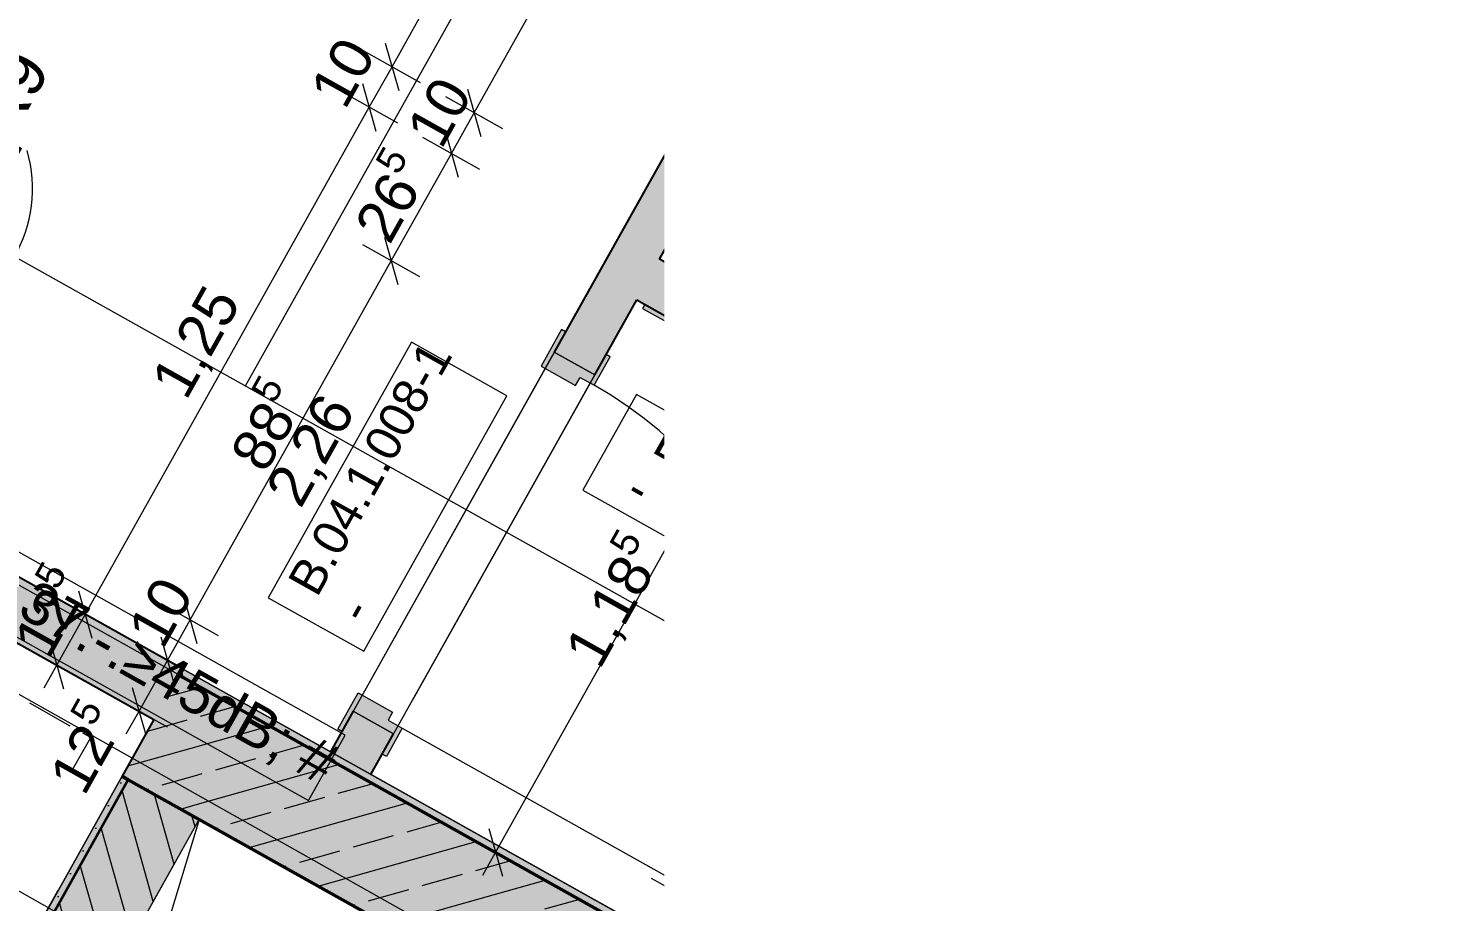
# Model space of a CAD drawing. Header units: metres. Extents: x -36 to 59, y 39 to 183.
# Drawn here: x -5.058 to -2.032, y 126.507 to 128.386 of the extents above; entities that cross this region are included whole.
import ezdxf

# ---------------------------------------------------------------- set-up
doc = ezdxf.new("R2010")
doc.units = ezdxf.units.M
doc.header["$MEASUREMENT"] = 0
for name, pattern in [('Punktlinie', [0.0035, 0, -0.0035]), ('Punktlinie_ eng', [0.00075, 0, -0.00075]), ('Strich-Doppel-Punktlinie', [0.006, 0.004, -0.0005, 0.00025, -0.0005, 0.00025, -0.0005]), ('Strichlinie', [0.004, 0.003, -0.001]), ('Strichlinie-über-Schnitt', [0.0023, 0.0008, -0.0015]), ('Strichpunktlinie', [0.006703, 0.003528, -0.001764, 0, -0.001411]), ('Wipeout_Contour', [1, 0, -1])]:
    doc.linetypes.add(name, pattern=pattern)
for name, color, linetype in [('00  Raster', 7, 'Continuous'), ('10  Decken', 7, 'Continuous'), ('10  Fassade_Deckschraffur', 7, 'Continuous'), ('10  Wand Massiv', 7, 'Continuous'), ('10  Wand Massiv_Schnittschraffur', 7, 'Continuous'), ('20  Boden Aufbauten', 7, 'Continuous'), ('20  Decke Abhangdecke', 7, 'Continuous'), ('20  Möbel Sanitär', 7, 'Continuous'), ('20  Möbel Sanitär_Deckschraffur', 7, 'Continuous'), ('20  Wand Leichtbau', 7, 'Continuous'), ('20  Wand Leichtbau_Schnittschraffur', 7, 'Continuous'), ('20  Wand Leichtbau_Tür', 7, 'Continuous'), ('40  Bemaßung 1_ 50 AUSBAU', 7, 'Continuous'), ('40 Text Ausbau 1_50', 7, 'Continuous'), ('50  NUF - Raumstempel', 7, 'Continuous'), ('BAE-SUD-DD', 7, 'Continuous'), ('EPS-SUD-Text', 7, 'Continuous'), ('Neubau_20  Boden Aufbauten', 7, 'Continuous'), ('Neubau_20  Decke Abhangdecke', 7, 'Continuous'), ('Neubau_40 Text Ausbau 1_50', 7, 'Continuous')]:
    doc.layers.add(name, color=color, linetype=linetype)
doc.styles.add('ERSTELLTER_STIL_1', font='')
doc.styles.add('ERSTELLTER_STIL_2', font='')
doc.styles.get('ERSTELLTER_STIL_1').set_extended_font_data('Arial')
doc.styles.get('ERSTELLTER_STIL_2').set_extended_font_data('Arial', bold=True)
pattern_1 = [(87.605446, (0, 0), (-0.02497817, 0.001044517), [0, -0.025])]
pattern_2 = [(195.73796, (0, 0), (-0.03254858, 0.11550147), []), (195.73796, (0.01627, -0.05775), (-0.03254858, 0.11550147), [0.09, -0.03])]

msp = doc.modelspace()

# ---------------------------------------------------------------- linework, layer by layer
at = {"layer": 'Neubau_20  Boden Aufbauten', "color": 7, "linetype": 'Continuous', "lineweight": 13, "ltscale": 1000, "flags": 128}
msp.add_lwpolyline([(-10.0804, 110.1896), (-6.9581, 115.762), (-2.3108, 124.0563), (-5.4078, 125.7916), (-4.787, 126.8995), (-6.6714, 127.9553), (-7.0858, 128.1875), (-8.7945, 125.1379), (-12.2845, 118.9092)], dxfattribs=at)

# ---------------------------------------------------------------- next in the draw order: wipeouts: each hides what was drawn before it
at = {"color": 254, "linetype": 'Wipeout_Contour', "lineweight": 0, "ltscale": 578.896248}
msp.add_wipeout([(1.5068, 161.8649), (-18.3925, 126.3498), (-18.2219, 126.2542), (1.6769, 161.7686)], dxfattribs=at).dxf.layer = '10  Fassade_Deckschraffur'

# ---------------------------------------------------------------- next in the draw order: wipeouts: each hides what was drawn before it
at = {"color": 254, "linetype": 'Wipeout_Contour', "lineweight": 0, "ltscale": 579.75037}
msp.add_wipeout([(1.2236, 162.0253), (-18.6764, 126.5088), (-18.6188, 126.4766), (1.2811, 161.9927)], dxfattribs=at).dxf.layer = '10  Fassade_Deckschraffur'

# ---------------------------------------------------------------- next in the draw order: wipeouts: each hides what was drawn before it
at = {"color": 254, "linetype": 'Wipeout_Contour', "lineweight": 0, "ltscale": 579.478914}
msp.add_wipeout([(-18.4602, 126.3877), (1.4393, 161.9032), (1.2811, 161.9927), (-18.6188, 126.4766)], dxfattribs=at).dxf.layer = '10  Fassade_Deckschraffur'

# ---------------------------------------------------------------- next in the draw order: wipeouts: each hides what was drawn before it
at = {"color": 254, "linetype": 'Wipeout_Contour', "lineweight": 0, "ltscale": 579.276268}
msp.add_wipeout([(1.4393, 161.9032), (-18.4602, 126.3877), (-18.4575, 126.3862), (1.4419, 161.9017)], dxfattribs=at).dxf.layer = '10  Fassade_Deckschraffur'

# ---------------------------------------------------------------- next in the draw order: wipeouts: each hides what was drawn before it
at = {"color": 254, "linetype": 'Wipeout_Contour', "lineweight": 0, "ltscale": 579.199343}
msp.add_wipeout([(1.4446, 161.9001), (-18.4548, 126.3847), (-18.4016, 126.3549), (1.4977, 161.8701)], dxfattribs=at).dxf.layer = '10  Fassade_Deckschraffur'

# ---------------------------------------------------------------- next in the draw order: wipeouts: each hides what was drawn before it
at = {"color": 254, "linetype": 'Wipeout_Contour', "lineweight": 0, "ltscale": 579.127053}
msp.add_wipeout([(-18.3972, 126.3524), (1.5021, 161.8676), (1.4977, 161.8701), (-18.4016, 126.3549)], dxfattribs=at).dxf.layer = '10  Fassade_Deckschraffur'

# ---------------------------------------------------------------- next in the draw order: wipeouts: each hides what was drawn before it
at = {"color": 254, "linetype": 'Wipeout_Contour', "lineweight": 0, "ltscale": 579.115676}
msp.add_wipeout([(1.5021, 161.8676), (-18.3972, 126.3524), (-18.3925, 126.3498), (1.5068, 161.8649)], dxfattribs=at).dxf.layer = '10  Fassade_Deckschraffur'

# ---------------------------------------------------------------- next in the draw order: hatches: boundary and pattern name
at = {"layer": '10  Wand Massiv_Schnittschraffur', "linetype": 'Continuous', "lineweight": 18}
for points in [[(-4.7333, 126.9955), (-4.7239, 126.9902), (-4.7259, 127.0086)], [(-1.7903, 125.3637), (-4.7259, 127.0086), (-4.7239, 126.9902), (-1.7977, 125.3507)], [(-4.8424, 126.7701), (-4.7231, 126.983), (-4.7239, 126.9902), (-4.7333, 126.9955), (-4.8555, 126.7774)], [(-4.6897, 126.6845), (-4.7231, 126.983), (-4.8424, 126.7701)], [(-1.7977, 125.3507), (-4.7239, 126.9902), (-4.6897, 126.6845), (-1.9199, 125.1326)], [(-5.3874, 125.7973), (-4.8424, 126.7701), (-4.8555, 126.7774), (-5.4005, 125.8047)], [(-5.3018, 125.95), (-5.1492, 125.8645), (-4.6897, 126.6845), (-4.8424, 126.7701)]]:
    msp.add_hatch(color=171, dxfattribs=at).paths.add_polyline_path(points)
at = {"layer": '10  Wand Massiv_Schnittschraffur', "linetype": 'Continuous', "lineweight": 13, "true_color": 0x000100}
h = msp.add_hatch(dxfattribs=at)
h.set_pattern_fill('Gips_0002', color=98, style=0, pattern_type=2)
h.set_pattern_definition(pattern_1)
h.paths.add_polyline_path([(-4.7333, 126.9955), (-4.7239, 126.9902), (-4.7259, 127.0086)])
h = msp.add_hatch(dxfattribs=at)
h.set_pattern_fill('Gips_0002', color=98, style=0, pattern_type=2)
h.set_pattern_definition(pattern_1)
h.paths.add_polyline_path([(-1.7903, 125.3637), (-4.7259, 127.0086), (-4.7239, 126.9902), (-1.7977, 125.3507)])
h = msp.add_hatch(dxfattribs=at)
h.set_pattern_fill('Beton__Stahlbeton_0002', color=98, style=0, pattern_type=2)
h.set_pattern_definition(pattern_2)
h.paths.add_polyline_path([(-4.8424, 126.7701), (-4.7231, 126.983), (-4.7239, 126.9902), (-4.7333, 126.9955), (-4.8555, 126.7774)])
h = msp.add_hatch(dxfattribs=at)
h.set_pattern_fill('Beton__Stahlbeton_0002', color=98, style=0, pattern_type=2)
h.set_pattern_definition(pattern_2)
h.paths.add_polyline_path([(-4.6897, 126.6845), (-4.7231, 126.983), (-4.8424, 126.7701)])
h = msp.add_hatch(dxfattribs=at)
h.set_pattern_fill('Beton__Stahlbeton_0002', color=98, style=0, pattern_type=2)
h.set_pattern_definition(pattern_2)
h.paths.add_polyline_path([(-1.7977, 125.3507), (-4.7239, 126.9902), (-4.6897, 126.6845), (-1.9199, 125.1326)])
h = msp.add_hatch(dxfattribs=at)
h.set_pattern_fill('Gips_0002', color=98, style=0, pattern_type=2)
h.set_pattern_definition(pattern_1)
h.paths.add_polyline_path([(-5.3874, 125.7973), (-4.8424, 126.7701), (-4.8555, 126.7774), (-5.4005, 125.8047)])
h = msp.add_hatch(dxfattribs=at)
h.set_pattern_fill('MW_Kalksandstein_0002', color=98, style=0, pattern_type=2)
h.set_pattern_definition([(285.737956, (0, 0), (0.062563295, 0.017630478), [])])
h.paths.add_polyline_path([(-5.3018, 125.95), (-5.1492, 125.8645), (-4.6897, 126.6845), (-4.8424, 126.7701)])
at = {"layer": '20  Möbel Sanitär_Deckschraffur', "linetype": 'Continuous', "lineweight": 0, "true_color": 0xffffff}
msp.add_hatch(color=7, dxfattribs=at).paths.add_polyline_path([(-2.0293, 128.2923, 1), (-1.6978, 128.1065), (-1.5219, 128.4206, 0.414214), (-1.5276, 128.441), (-1.833, 128.6121, 0.414214), (-1.8534, 128.6063)])
at = {"layer": '20  Wand Leichtbau_Schnittschraffur', "linetype": 'Continuous', "lineweight": 18}
for points in [[(-3.926, 127.6895), (-3.8388, 127.6406), (-2.194, 130.5762), (-2.2812, 130.6251)], [(-2.8271, 127.4004), (-2.0729, 128.7465), (-2.1601, 128.7954), (-2.9143, 127.4493)], [(-2.0419, 126.9605), (-1.9547, 126.9116), (-1.2396, 128.1879), (-1.3268, 128.2368)], [(-6.8241, 128.0409), (-4.787, 126.8995), (-4.7259, 127.0086), (-6.763, 128.1499)], [(-3.6995, 127.8892), (-3.7484, 127.802), (-3.6873, 127.7678), (-3.6384, 127.855)], [(-2.9754, 127.4835), (-3.0243, 127.3963), (-2.8149, 127.279), (-2.766, 127.3662)], [(-2.1519, 126.9075), (-2.0908, 126.8733), (-2.0419, 126.9605), (-2.103, 126.9947)], [(-2.2423, 126.6028), (-2.1551, 126.5539), (-1.9547, 126.9116), (-2.0419, 126.9605)], [(-4.4075, 126.8302), (-4.3203, 126.7813), (-4.2714, 126.8685), (-4.3586, 126.9174)]]:
    msp.add_hatch(color=9, dxfattribs=at).paths.add_polyline_path(points)
at = {"layer": '20  Wand Leichtbau_Schnittschraffur', "linetype": 'Continuous', "lineweight": 0, "true_color": 0xffffff}
for points in [[(-3.6573, 127.7395), (-3.6157, 127.8136), (-3.6332, 127.8234), (-3.6161, 127.8539), (-3.6771, 127.8882), (-3.682, 127.8794), (-3.6384, 127.855), (-3.6873, 127.7678), (-3.7309, 127.7922), (-3.7358, 127.7835)], [(-3.9543, 127.6595), (-3.8802, 127.6179), (-3.8704, 127.6354), (-3.8398, 127.6183), (-3.8056, 127.6793), (-3.8143, 127.6842), (-3.8388, 127.6406), (-3.926, 127.6895), (-3.9016, 127.7331), (-3.9103, 127.738)], [(-3.0641, 127.4071), (-2.9855, 127.3631), (-2.9807, 127.3718), (-3.0243, 127.3963), (-2.9754, 127.4835), (-2.9318, 127.4591), (-2.9269, 127.4678), (-2.988, 127.502), (-3.0051, 127.4715), (-3.0225, 127.4813)], [(-2.7849, 127.2507), (-2.7433, 127.3248), (-2.7608, 127.3346), (-2.7437, 127.3651), (-2.8048, 127.3994), (-2.8096, 127.3906), (-2.766, 127.3662), (-2.8149, 127.279), (-2.8585, 127.3034), (-2.8634, 127.2947)], [(-2.1917, 126.9183), (-2.1131, 126.8743), (-2.1083, 126.883), (-2.1519, 126.9075), (-2.103, 126.9947), (-2.0594, 126.9703), (-2.0545, 126.979), (-2.1156, 127.0132), (-2.1327, 126.9827), (-2.1501, 126.9924)], [(-4.3478, 126.9572), (-4.3918, 126.8787), (-4.3831, 126.8738), (-4.3586, 126.9174), (-4.2714, 126.8685), (-4.2958, 126.8249), (-4.2871, 126.82), (-4.2529, 126.8811), (-4.2834, 126.8982), (-4.2736, 126.9156)], [(-2.2706, 126.5728), (-2.1965, 126.5313), (-2.1867, 126.5487), (-2.1562, 126.5316), (-2.1219, 126.5927), (-2.1307, 126.5975), (-2.1551, 126.5539), (-2.2423, 126.6028), (-2.2179, 126.6464), (-2.2266, 126.6513)]]:
    msp.add_hatch(color=7, dxfattribs=at).paths.add_polyline_path(points)
at = {"layer": 'Neubau_40 Text Ausbau 1_50', "linetype": 'Continuous', "lineweight": 0, "true_color": 0x000000}
for points in [[(-3.1631, 128.0328), (-3.1473, 128.0213), (-3.1284, 128.0167), (-3.1091, 128.0197), (-3.0924, 128.0298), (-3.0809, 128.0456), (-3.0763, 128.0645), (-3.0793, 128.0838), (-3.0895, 128.1005), (-3.1052, 128.112), (-3.1242, 128.1166), (-3.1434, 128.1136), (-3.1601, 128.1034), (-3.1716, 128.0877), (-3.1762, 128.0687), (-3.1732, 128.0494)], [(-2.2276, 127.5858), (-2.2119, 127.5743), (-2.1929, 127.5697), (-2.1736, 127.5727), (-2.157, 127.5829), (-2.1454, 127.5986), (-2.1408, 127.6176), (-2.1438, 127.6368), (-2.154, 127.6535), (-2.1698, 127.665), (-2.1887, 127.6696), (-2.208, 127.6666), (-2.2247, 127.6565), (-2.2362, 127.6407), (-2.2408, 127.6217), (-2.2378, 127.6025)]]:
    msp.add_hatch(color=18, dxfattribs=at).paths.add_polyline_path(points)

# ---------------------------------------------------------------- next in the draw order: linework, layer by layer
at = {"layer": '00  Raster', "color": 7, "linetype": 'Strichpunktlinie', "lineweight": 13, "ltscale": 1000}
for p, q in [((3.3757, 124.7812), (-16.3199, 135.8167)), ((2.3745, 123.013), (-17.3132, 134.044))]:
    msp.add_line(p, q, dxfattribs=at)
at = {"layer": '10  Decken', "color": 7, "linetype": 'Punktlinie', "lineweight": 13, "ltscale": 1000, "flags": 128}
msp.add_lwpolyline([(-2.3793, 124.3125), (-5.1492, 125.8645), (-4.6897, 126.6845), (-1.9199, 125.1326)], close=True, dxfattribs=at)
at = {"layer": '10  Wand Massiv', "color": 7, "linetype": 'Continuous', "lineweight": 50, "ltscale": 1000}
for p, q in [((-4.7239, 126.9902), (-4.7333, 126.9955)), ((-1.7977, 125.3507), (-4.7239, 126.9902)), ((-4.8424, 126.7701), (-4.8555, 126.7774)), ((-4.8424, 126.7701), (-4.8555, 126.7774)), ((-4.6897, 126.6845), (-4.8424, 126.7701)), ((-4.6897, 126.6845), (-4.8424, 126.7701))]:
    msp.add_line(p, q, dxfattribs=at)
at = {"layer": '10  Wand Massiv', "color": 7, "linetype": 'Continuous', "lineweight": 35, "ltscale": 1000}
msp.add_line((-4.8424, 126.7701), (-5.3018, 125.95), dxfattribs=at)
at = {"layer": '10  Wand Massiv', "color": 7, "linetype": 'Continuous', "lineweight": 13, "ltscale": 1000, "flags": 128}
for points in [[(-1.7903, 125.3637), (-4.7259, 127.0086)], [(-4.8555, 126.7774), (-5.4078, 125.7916)], [(-5.1492, 125.8645), (-4.6897, 126.6845)]]:
    msp.add_lwpolyline(points, dxfattribs=at)
at = {"layer": '10  Wand Massiv', "color": 7, "linetype": 'Continuous', "lineweight": 25, "ltscale": 1000, "flags": 128}
msp.add_lwpolyline([(-4.787, 126.8995), (-4.8555, 126.7774)], dxfattribs=at)
at = {"layer": '10  Wand Massiv', "color": 7, "linetype": 'Continuous', "lineweight": 50, "ltscale": 1000, "flags": 128}
msp.add_lwpolyline([(-4.6897, 126.6845), (-1.9199, 125.1326)], dxfattribs=at)
at = {"layer": '20  Boden Aufbauten', "color": 7, "linetype": 'Continuous', "lineweight": 13, "ltscale": 1000, "flags": 128}
msp.add_lwpolyline([(-6.6757, 128.1011), (-1.7772, 125.3564), (-0.28, 128.0286), (-1.1524, 128.5174), (-0.9813, 128.8227), (-0.1089, 128.3339), (0.8305, 130.0106), (-4.068, 132.7553)], close=True, dxfattribs=at)
at = {"layer": '20  Decke Abhangdecke', "color": 7, "linetype": 'Continuous', "lineweight": 13, "ltscale": 1000, "flags": 128}
for points in [[(-6.6757, 128.1011), (-6.0647, 129.1915), (-4.9306, 128.5561), (-4.8434, 128.5072), (-4.7945, 128.5945), (-4.116, 129.8053), (-3.0692, 129.2188), (-4.4075, 126.8302)], [(-3.6995, 127.8892), (-2.9819, 129.1699), (-2.9453, 129.2353), (-2.1601, 128.7954), (-2.9143, 127.4493)], [(-2.8271, 127.4004), (-2.0729, 128.7465), (-1.4273, 128.3848), (-1.2877, 128.3066), (-1.3268, 128.2368), (-2.0419, 126.9605)], [(-2.5755, 125.8037), (-1.2396, 128.1879), (-0.4544, 127.748), (-1.7903, 125.3637)], [(-4.3203, 126.7813), (-3.7484, 127.802), (-2.0908, 126.8733), (-2.6627, 125.8525)]]:
    msp.add_lwpolyline(points, close=True, dxfattribs=at)
at = {"layer": '20  Möbel Sanitär', "color": 7, "linetype": 'Continuous', "lineweight": 13, "ltscale": 1000}
msp.add_arc((-1.8636, 128.1994), 0.19, 150.738, 330.738, dxfattribs=at)
at = {"layer": '20  Wand Leichtbau', "color": 7, "linetype": 'Continuous', "lineweight": 13, "ltscale": 1000}
for p, q in [((-3.6384, 127.855), (-3.6873, 127.7678)), ((-3.926, 127.6895), (-3.8388, 127.6406)), ((-2.9754, 127.4835), (-3.0243, 127.3963)), ((-2.766, 127.3662), (-2.8149, 127.279)), ((-2.103, 126.9947), (-2.1519, 126.9075)), ((-4.3586, 126.9174), (-4.2714, 126.8685)), ((-2.1551, 126.5539), (-2.2423, 126.6028))]:
    msp.add_line(p, q, dxfattribs=at)
at = {"layer": '20  Wand Leichtbau', "color": 7, "linetype": 'Continuous', "lineweight": 25, "ltscale": 1000, "flags": 128}
for points in [[(-3.6995, 127.8892), (-2.9453, 129.2353)], [(-3.0692, 129.2188), (-3.926, 127.6895)], [(-2.1601, 128.7954), (-2.9143, 127.4493)], [(-2.8271, 127.4004), (-2.0729, 128.7465)], [(-1.3268, 128.2368), (-2.0419, 126.9605)], [(-4.7259, 127.0086), (-6.763, 128.1499)], [(-6.8241, 128.0409), (-4.787, 126.8995)], [(-3.6384, 127.855), (-3.6995, 127.8892)], [(-3.8388, 127.6406), (-3.7484, 127.802)], [(-3.7484, 127.802), (-3.6873, 127.7678)], [(-2.9143, 127.4493), (-2.9754, 127.4835)], [(-3.0243, 127.3963), (-2.8149, 127.279)], [(-2.766, 127.3662), (-2.8271, 127.4004)], [(-2.0419, 126.9605), (-2.103, 126.9947)], [(-4.3586, 126.9174), (-4.4075, 126.8302)], [(-2.1551, 126.5539), (-1.9547, 126.9116)], [(-2.1519, 126.9075), (-2.0908, 126.8733)], [(-4.3203, 126.7813), (-4.2714, 126.8685)], [(-2.0908, 126.8733), (-2.2423, 126.6028)]]:
    msp.add_lwpolyline(points, dxfattribs=at)
at = {"layer": '20  Wand Leichtbau', "color": 7, "linetype": 'Continuous', "lineweight": 13, "ltscale": 1000, "flags": 128}
for points in [[(-4.3355, 127.0463), (-4.0276, 127.5959), (-4.2332, 127.7111), (-4.5411, 127.1615)], [(-3.8645, 127.393), (-3.2514, 127.0494), (-3.1361, 127.2551), (-3.7493, 127.5986)], [(-2.9921, 126.9042), (-2.379, 126.5606), (-2.2637, 126.7663), (-2.8769, 127.1098)], [(-2.6522, 125.994), (-2.3087, 126.6072), (-2.5143, 126.7224), (-2.8578, 126.1093)]]:
    msp.add_lwpolyline(points, close=True, dxfattribs=at)
msp.add_lwpolyline([(-4.3203, 126.7813), (-4.4075, 126.8302)], dxfattribs=at)
at = {"layer": '20  Wand Leichtbau_Tür', "color": 7, "linetype": 'Continuous', "lineweight": 18, "ltscale": 1000}
for p, q in [((-2.988, 127.502), (-2.636, 128.1301)), ((-3.6771, 127.8882), (-3.682, 127.8794)), ((-3.682, 127.8794), (-3.6384, 127.855)), ((-3.6161, 127.8539), (-3.6771, 127.8882)), ((-3.6384, 127.855), (-3.6873, 127.7678)), ((-3.6332, 127.8234), (-3.6161, 127.8539)), ((-3.6573, 127.7395), (-3.6157, 127.8136)), ((-3.6157, 127.8136), (-3.6332, 127.8234)), ((-3.7309, 127.7922), (-3.7358, 127.7835)), ((-3.7358, 127.7835), (-3.6573, 127.7395)), ((-3.6873, 127.7678), (-3.7309, 127.7922)), ((-3.9103, 127.738), (-3.9543, 127.6595)), ((-3.926, 127.6895), (-3.9016, 127.7331)), ((-3.9016, 127.7331), (-3.9103, 127.738)), ((-3.8388, 127.6406), (-3.926, 127.6895)), ((-3.8398, 127.6183), (-3.8056, 127.6793)), ((-3.8143, 127.6842), (-3.8388, 127.6406)), ((-3.8056, 127.6793), (-3.8143, 127.6842)), ((-3.9543, 127.6595), (-3.8802, 127.6179)), ((-3.8802, 127.6179), (-3.8704, 127.6354)), ((-3.8704, 127.6354), (-3.8398, 127.6183)), ((-2.1156, 127.0132), (-1.7636, 127.6413)), ((-3.0641, 127.4071), (-3.0225, 127.4813)), ((-2.9754, 127.4835), (-3.0243, 127.3963)), ((-3.0225, 127.4813), (-3.0051, 127.4715)), ((-3.0051, 127.4715), (-2.988, 127.502)), ((-2.988, 127.502), (-2.9269, 127.4678)), ((-2.9318, 127.4591), (-2.9754, 127.4835)), ((-2.9269, 127.4678), (-2.9318, 127.4591)), ((-2.9855, 127.3631), (-3.0641, 127.4071)), ((-3.0243, 127.3963), (-2.9807, 127.3718)), ((-2.8048, 127.3994), (-2.8096, 127.3906)), ((-2.8096, 127.3906), (-2.766, 127.3662)), ((-2.7437, 127.3651), (-2.8048, 127.3994)), ((-2.9807, 127.3718), (-2.9855, 127.3631)), ((-2.766, 127.3662), (-2.8149, 127.279)), ((-2.7608, 127.3346), (-2.7437, 127.3651)), ((-2.7433, 127.3248), (-2.7608, 127.3346)), ((-2.8585, 127.3034), (-2.8634, 127.2947)), ((-2.8149, 127.279), (-2.8585, 127.3034)), ((-2.7849, 127.2507), (-2.7433, 127.3248)), ((-2.8634, 127.2947), (-2.7849, 127.2507)), ((-2.1327, 126.9827), (-2.1156, 127.0132)), ((-2.1156, 127.0132), (-2.0545, 126.979)), ((-2.1917, 126.9183), (-2.1501, 126.9924)), ((-2.103, 126.9947), (-2.1519, 126.9075)), ((-2.1501, 126.9924), (-2.1327, 126.9827)), ((-2.0594, 126.9703), (-2.103, 126.9947)), ((-2.0545, 126.979), (-2.0594, 126.9703)), ((-4.3918, 126.8787), (-4.3478, 126.9572)), ((-4.3478, 126.9572), (-4.2736, 126.9156)), ((-4.3586, 126.9174), (-4.3831, 126.8738)), ((-4.2714, 126.8685), (-4.3586, 126.9174)), ((-4.2736, 126.9156), (-4.2834, 126.8982)), ((-2.1131, 126.8743), (-2.1917, 126.9183)), ((-2.1519, 126.9075), (-2.1083, 126.883)), ((-4.3831, 126.8738), (-4.3918, 126.8787)), ((-4.2529, 126.8811), (-4.2871, 126.82)), ((-4.2834, 126.8982), (-4.2529, 126.8811)), ((-4.2529, 126.8811), (-3.5157, 126.468)), ((-2.1083, 126.883), (-2.1131, 126.8743)), ((-4.2958, 126.8249), (-4.2714, 126.8685)), ((-4.2871, 126.82), (-4.2958, 126.8249)), ((-2.2266, 126.6513), (-2.2706, 126.5728)), ((-2.2423, 126.6028), (-2.2179, 126.6464)), ((-2.2179, 126.6464), (-2.2266, 126.6513)), ((-2.1551, 126.5539), (-2.2423, 126.6028)), ((-2.2706, 126.5728), (-2.1965, 126.5313)), ((-2.1562, 126.5316), (-2.1219, 126.5927)), ((-2.1307, 126.5975), (-2.1551, 126.5539)), ((-2.1219, 126.5927), (-2.1307, 126.5975)), ((-2.1965, 126.5313), (-2.1867, 126.5487)), ((-2.1867, 126.5487), (-2.1562, 126.5316))]:
    msp.add_line(p, q, dxfattribs=at)
at = {"layer": '20  Wand Leichtbau_Tür', "color": 7, "linetype": 'Continuous', "lineweight": 13, "ltscale": 1000}
for p, q in [((-3.6384, 127.855), (-3.6873, 127.7678)), ((-3.6384, 127.855), (-3.6873, 127.7678)), ((-3.926, 127.6895), (-3.8388, 127.6406)), ((-3.926, 127.6895), (-3.8388, 127.6406)), ((-2.9754, 127.4835), (-3.0243, 127.3963)), ((-2.9754, 127.4835), (-3.0243, 127.3963)), ((-2.766, 127.3662), (-2.8149, 127.279)), ((-2.766, 127.3662), (-2.8149, 127.279)), ((-2.103, 126.9947), (-2.1519, 126.9075)), ((-2.103, 126.9947), (-2.1519, 126.9075)), ((-4.3586, 126.9174), (-4.2714, 126.8685)), ((-4.3586, 126.9174), (-4.2714, 126.8685)), ((-2.1551, 126.5539), (-2.2423, 126.6028)), ((-2.1551, 126.5539), (-2.2423, 126.6028))]:
    msp.add_line(p, q, dxfattribs=at)
at = {"layer": '20  Wand Leichtbau_Tür', "color": 7, "linetype": 'Strichlinie-über-Schnitt', "lineweight": 13, "ltscale": 1000}
for p, q in [((-3.6384, 127.855), (-2.9754, 127.4835)), ((-3.6873, 127.7678), (-3.0243, 127.3963)), ((-3.926, 127.6895), (-4.3586, 126.9174)), ((-3.8388, 127.6406), (-4.2714, 126.8685)), ((-2.766, 127.3662), (-2.103, 126.9947)), ((-2.8149, 127.279), (-2.1519, 126.9075)), ((-2.2423, 126.6028), (-2.6138, 125.9398)), ((-2.1551, 126.5539), (-2.5266, 125.8909))]:
    msp.add_line(p, q, dxfattribs=at)
at = {"layer": '20  Wand Leichtbau_Tür', "color": 7, "linetype": 'Continuous', "lineweight": 13, "ltscale": 1000}
for centre, radius, start, end in [((-2.988, 127.502), 0.72, 60.738, 150.738), ((-2.1156, 127.0132), 0.72, 60.738, 150.738), ((-4.2529, 126.8811), 0.845, 330.738, 60.738), ((-2.5081, 125.9035), 0.72, 330.738, 60.738)]:
    msp.add_arc(centre, radius, start, end, dxfattribs=at)
at = {"layer": '40  Bemaßung 1_ 50 AUSBAU', "color": 7, "linetype": 'Continuous', "lineweight": 13, "ltscale": 1000}
for p, q in [((-4.2749, 128.3033), (-3.5964, 129.5142)), ((-4.0981, 128.2043), (-3.4197, 129.4152)), ((-3.4239, 127.7348), (-2.6697, 129.0809)), ((-3.0833, 127.5439), (-2.329, 128.89)), ((-2.4933, 128.344), (-2.4245, 128.4667)), ((-2.4322, 128.3098), (-2.3635, 128.4324)), ((-2.4589, 128.4053), (-2.3978, 128.3711)), ((-2.3468, 128.3855), (-2.4489, 128.3567)), ((-2.3978, 128.3711), (-2.3106, 128.3222)), ((-2.345, 128.2609), (-2.2762, 128.3836)), ((-4.2136, 128.269), (-4.3362, 128.3377)), ((-4.2893, 128.3544), (-4.2605, 128.2523)), ((-2.2596, 128.3366), (-2.3616, 128.3078)), ((-2.2839, 128.2267), (-2.2152, 128.3493)), ((-4.3238, 128.2161), (-4.2749, 128.3033)), ((-2.3106, 128.3222), (-2.2495, 128.288)), ((-2.1985, 128.3024), (-2.3006, 128.2736)), ((-4.3382, 128.2671), (-4.3094, 128.165)), ((-2.2495, 128.288), (-1.5865, 127.9165)), ((-4.2624, 128.1817), (-4.3851, 128.2505)), ((-4.0368, 128.1699), (-4.1595, 128.2387)), ((-4.1125, 128.2553), (-4.0838, 128.1532)), ((-4.9348, 127.1256), (-4.3238, 128.2161)), ((-4.147, 128.117), (-4.0981, 128.2043)), ((-4.0857, 128.0827), (-4.2084, 128.1514)), ((-4.1614, 128.1681), (-4.1326, 128.066)), ((-4.2765, 127.8859), (-4.147, 128.117)), ((-4.2909, 127.9369), (-4.2622, 127.8348)), ((-4.2152, 127.8515), (-4.3379, 127.9202)), ((-4.7091, 127.1138), (-4.2765, 127.8859)), ((-3.4383, 127.7858), (-3.4095, 127.6838)), ((-3.3625, 127.7004), (-3.4852, 127.7692)), ((-3.4728, 127.6476), (-3.4239, 127.7348)), ((-3.4871, 127.6986), (-3.4584, 127.5965)), ((-3.4114, 127.6132), (-3.5341, 127.6819)), ((-7.0508, 127.6363), (-5.0006, 126.4876)), ((-4.052, 126.6138), (-3.4728, 127.6476)), ((-3.0219, 127.5096), (-3.1446, 127.5783)), ((-3.0976, 127.595), (-3.0689, 127.4929)), ((-3.1321, 127.4567), (-3.0833, 127.5439)), ((-3.0708, 127.4223), (-3.1935, 127.4911)), ((-3.1465, 127.5077), (-3.1177, 127.4057)), ((-3.2226, 127.2953), (-3.1321, 127.4567)), ((-3.1612, 127.2609), (-3.2839, 127.3297)), ((-3.2369, 127.3464), (-3.2082, 127.2443)), ((-3.6552, 126.5232), (-3.2226, 127.2953)), ((-4.8735, 127.0912), (-4.9961, 127.16)), ((-4.9492, 127.1766), (-4.9204, 127.0746)), ((-4.6478, 127.0794), (-4.7705, 127.1482)), ((-4.7235, 127.1648), (-4.6948, 127.0628)), ((-4.9959, 127.0166), (-4.9348, 127.1256)), ((-4.758, 127.0266), (-4.7091, 127.1138)), ((-5.0103, 127.0676), (-4.9815, 126.9655)), ((-4.6967, 126.9922), (-4.8194, 127.0609)), ((-4.7724, 127.0776), (-4.7436, 126.9755)), ((-4.9346, 126.9822), (-5.0572, 127.0509)), ((-4.8191, 126.9175), (-4.758, 127.0266)), ((-5.0234, 126.9675), (-4.9959, 127.0166)), ((-4.8335, 126.9686), (-4.8047, 126.8665)), ((-4.7578, 126.8831), (-4.8805, 126.9519)), ((-4.8466, 126.8684), (-4.8191, 126.9175)), ((-4.0664, 126.6648), (-4.0376, 126.5627)), ((-3.9907, 126.5794), (-4.1133, 126.6481)), ((-4.0795, 126.5647), (-4.052, 126.6138)), ((-3.6695, 126.5743), (-3.6408, 126.4722)), ((-5.035, 126.4263), (-4.9663, 126.5489)), ((-3.5938, 126.4889), (-3.7165, 126.5576)), ((-3.7114, 126.4229), (-3.6552, 126.5232))]:
    msp.add_line(p, q, dxfattribs=at)
at = {"layer": '40 Text Ausbau 1_50', "color": 7, "linetype": 'Continuous', "lineweight": 13, "ltscale": 1000}
for p, q in [((-2.175, 128.5642), (-2.4969, 127.9897)), ((-2.3561, 127.9108), (-2.0342, 128.4853)), ((-2.4969, 127.9897), (-2.3561, 127.9108)), ((-4.3754, 126.866), (-5.2291, 127.3443)), ((-2.869, 127.2548), (-2.9479, 127.114)), ((-2.2945, 126.9329), (-2.869, 127.2548)), ((-5.308, 127.2035), (-4.4543, 126.7252)), ((-2.9479, 127.114), (-2.3734, 126.7921)), ((-2.3734, 126.7921), (-2.2945, 126.9329)), ((-4.4543, 126.7252), (-4.3754, 126.866))]:
    msp.add_line(p, q, dxfattribs=at)
msp.add_arc((-5.3484, 128.0418), 0.3, 285.738, 15.738, dxfattribs=at)
at = {"layer": '50  NUF - Raumstempel', "color": 7, "linetype": 'Continuous', "lineweight": 13, "ltscale": 1000}
for p, q in [((-3.1411, 127.1783), (-3.5813, 126.3927)), ((-2.5071, 126.8231), (-3.1411, 127.1783)), ((-2.9473, 126.0374), (-2.5071, 126.8231))]:
    msp.add_line(p, q, dxfattribs=at)
at = {"layer": '50  NUF - Raumstempel', "color": 7, "linetype": 'Punktlinie', "lineweight": 13, "ltscale": 1000, "flags": 128}
msp.add_lwpolyline([(-10.0359, 110.1647), (-20.9522, 116.2812), (-16.4992, 124.2287), (-18.674, 125.4472), (-12.0678, 137.2376), (-11.8323, 137.1056), (-11.9129, 136.9617), (-11.5378, 136.7515), (-11.4571, 136.8954), (-6.3493, 134.0335), (-6.4299, 133.8895), (-6.0548, 133.6794), (-5.9741, 133.8233), (-5.8127, 133.7329), (-8.4694, 128.9914), (-4.7748, 126.9213), (-5.4078, 125.7916), (-2.4722, 124.1468), (-3.7407, 121.8829), (-3.5348, 121.7676)], close=True, dxfattribs=at)
at = {"layer": 'BAE-SUD-DD', "color": 9, "linetype": 'Strichlinie', "lineweight": 18, "ltscale": 1000, "flags": 128}
for points in [[(-5.1492, 125.8645), (-4.6897, 126.6845), (-1.9068, 125.1252), (-2.3662, 124.3052)], [(-5.1492, 125.8645), (-4.6897, 126.6845), (-4.9043, 125.9798), (-2.3662, 124.3052)]]:
    msp.add_lwpolyline(points, close=True, dxfattribs=at)
at = {"layer": 'EPS-SUD-Text', "color": 251, "linetype": 'Strich-Doppel-Punktlinie', "lineweight": 18, "ltscale": 1000, "true_color": 0x5f5f5f}
msp.add_line((-6.9301, 127.9967), (-1.6543, 125.0276), dxfattribs=at)
at = {"layer": 'Neubau_20  Decke Abhangdecke', "color": 7, "linetype": 'Punktlinie_ eng', "lineweight": 13, "ltscale": 1000, "flags": 128}
for points in [[(-6.715, 127.9798), (-8.397, 124.9778), (-8.3098, 124.9289), (-3.5329, 122.2537), (-2.4722, 124.1468), (-5.4078, 125.7916), (-4.787, 126.8995), (-6.6278, 127.9309)], [(-8.2609, 125.0162), (-3.5718, 122.3889), (-2.6083, 124.1084), (-5.5439, 125.7532), (-4.9231, 126.8612), (-6.6767, 127.8437)], [(-8.2609, 125.0162), (-6.6767, 127.8437), (-4.9231, 126.8612), (-5.5439, 125.7532), (-2.6083, 124.1084), (-3.5718, 122.3889)]]:
    msp.add_lwpolyline(points, close=True, dxfattribs=at)
at = {"layer": 'Neubau_40 Text Ausbau 1_50', "color": 7, "linetype": 'Continuous', "lineweight": 13, "ltscale": 1000, "flags": 128}
for points in [[(-4.5904, 127.6171), (-3.95, 128.76)], [(-3.6678, 127.1001), (-3.1507, 128.023)], [(-5.0867, 127.8952), (-1.7958, 126.0512)], [(-2.7652, 126.5944), (-2.2152, 127.576)]]:
    msp.add_lwpolyline(points, dxfattribs=at)
at = {"layer": 'Neubau_40 Text Ausbau 1_50', "color": 7, "linetype": 'Continuous', "lineweight": 13, "ltscale": 1000}
for centre in [(-3.1263, 128.0666), (-2.1908, 127.6197)]:
    msp.add_circle(centre, 0.05, dxfattribs=at)

# ---------------------------------------------------------------- next in the draw order: texts
at = {"layer": '20  Wand Leichtbau', "color": 7, "linetype": 'Continuous', "lineweight": 18, "char_height": 0.075, "attachment_point": 1, "style": 'ERSTELLTER_STIL_1'}
for s, insert, rotation in [('\\A1;{\\pql;\\pt0;\\fArial|b0|i0|c0|p38;B.04.1.008-1}', (-4.5018, 127.1967), 60.738), ('\\A1;{\\pql;\\pt0;\\fArial|b0|i0|c0|p38;B.04.1.008-2}', (-3.6823, 127.5414), 330.738), ('\\A1;{\\pql;\\pt0;\\fArial|b0|i0|c0|p38;-}', (-3.7399, 127.4386), 330.738), ('\\A1;{\\pql;\\pt0;\\fArial|b0|i0|c0|p38;-}', (-4.399, 127.1391), 60.738), ('\\A1;{\\pql;\\pt0;\\fArial|b0|i0|c0|p38;B.04.1.008-3}', (-2.8099, 127.0526), 330.738), ('\\A1;{\\pql;\\pt0;\\fArial|b0|i0|c0|p38;-}', (-2.8675, 126.9498), 330.738), ('\\A1;{\\pql;\\pt0;\\fArial|b0|i0|c0|p38;B.04.1.008-4}', (-2.8007, 126.1763), 60.738)]:
    msp.add_mtext(s, dxfattribs=dict(at, insert=insert, rotation=rotation))
at = {"layer": '40  Bemaßung 1_ 50 AUSBAU', "color": 7, "linetype": 'Continuous', "lineweight": 13, "char_height": 0.09, "attachment_point": 7, "rotation": 60.738, "style": 'ERSTELLTER_STIL_1'}
for s, insert in [('\\A1;{\\pql;\\fArial|b0|i0|c0|p38;1,54\\fArial|b0|i0|c0|p38;\\A1{\\H.66x;\\S5^  ;}}', (-3.0899, 128.2689)), ('\\A1;{\\pql;\\fArial|b0|i0|c0|p38;1,54\\fArial|b0|i0|c0|p38;\\A1{\\H.66x;\\S5^  ;}}', (-2.7492, 128.0781)), ('\\A1;{\\pql;\\fArial|b0|i0|c0|p38;26\\fArial|b0|i0|c0|p38;\\A1{\\H.66x;\\S5^  ;}}', (-4.2573, 127.9054)), ('\\A1;{\\pql;\\fArial|b0|i0|c0|p38;88\\fArial|b0|i0|c0|p38;\\A1{\\H.66x;\\S5^  ;}}', (-4.5247, 127.4136)), ('\\A1;{\\pql;\\fArial|b0|i0|c0|p38;18\\fArial|b0|i0|c0|p38;\\A1{\\H.66x;\\S5^  ;}}', (-3.2203, 127.2781)), ('\\A1;{\\pql;\\fArial|b0|i0|c0|p38;1,18\\fArial|b0|i0|c0|p38;\\A1{\\H.66x;\\S5^  ;}}', (-3.8055, 126.9917)), ('\\A1;{\\pql;\\fArial|b0|i0|c0|p38;12\\fArial|b0|i0|c0|p38;\\A1{\\H.66x;\\S5^  ;}}', (-4.9908, 127.013)), ('\\A1;{\\pql;\\fArial|b0|i0|c0|p38;88\\fArial|b0|i0|c0|p38;\\A1{\\H.66x;\\S5^  ;}}', (-3.4708, 126.823)), ('\\A1;{\\pql;\\fArial|b0|i0|c0|p38;12\\fArial|b0|i0|c0|p38;\\A1{\\H.66x;\\S5^  ;}}', (-4.9142, 126.7195))]:
    msp.add_mtext(s, dxfattribs=dict(at, insert=insert))
at = {"layer": '40  Bemaßung 1_ 50 AUSBAU', "color": 7, "linetype": 'Continuous', "lineweight": 13, "char_height": 0.09, "attachment_point": 7, "style": 'ERSTELLTER_STIL_1'}
for s, insert, width, rotation in [('\\A1;{\\pql;\\fArial|b0|i0|c0|p38;10}', (-4.3752, 128.2078), 0.136595, 60.738), ('\\A1;{\\pql;\\fArial|b0|i0|c0|p38;7}', (-2.208, 128.2854), 0.068297, 330.738), ('\\A1;{\\pql;\\fArial|b0|i0|c0|p38;10}', (-4.1678, 128.1227), 0.136595, 60.738), ('\\A1;{\\pql;\\fArial|b0|i0|c0|p38;2,26}', (-2.0753, 128.0666), 0.239452, 330.738), ('\\A1;{\\pql;\\fArial|b0|i0|c0|p38;1,25}', (-4.7035, 127.5752), 0.239452, 60.738), ('\\A1;{\\pql;\\fArial|b0|i0|c0|p38;10}', (-3.5449, 127.6513), 0.136595, 60.738), ('\\A1;{\\pql;\\fArial|b0|i0|c0|p38;10}', (-3.1366, 127.4855), 0.136595, 60.738), ('\\A1;{\\pql;\\fArial|b0|i0|c0|p38;2,26}', (-4.4571, 127.3426), 0.239452, 60.738), ('\\A1;{\\pql;\\fArial|b0|i0|c0|p38;10}', (-4.767, 127.0474), 0.136595, 60.738), ('\\A1;{\\pql;\\fArial|b0|i0|c0|p38;2,26}', (-3.4032, 126.752), 0.239452, 60.738)]:
    msp.add_mtext(s, dxfattribs=dict(at, insert=insert, width=width, rotation=rotation))
at = {"layer": '40 Text Ausbau 1_50', "color": 7, "linetype": 'Continuous', "lineweight": 13, "style": 'ERSTELLTER_STIL_1'}
for s, insert, char_height, attachment_point, rotation in [('\\A1;{\\pql;\\fArial|b0|i0|c0|p38;WI_30.-. \\fArial|b0|i0|c0|p38;; #}', (-2.4653, 127.9835), 0.09, 1, 60.738), ('\\A1;{\\pql;\\fArial|b0|i0|c0|p38;BA_10a_R9}', (-5.4136, 127.6492), 0.1016, 4, 60.738), ('\\A1;{\\pql;\\fArial|b0|i0|c0|p38;WI_37.-.≥45dB\\fArial|b0|i0|c0|p38;; #}', (-5.2353, 127.3128), 0.09, 1, 330.738), ('\\A1;{\\pql;\\fArial|b0|i0|c0|p38;WI_30.-. \\fArial|b0|i0|c0|p38;; #}', (-2.8752, 127.2232), 0.09, 1, 330.738)]:
    msp.add_mtext(s, dxfattribs=dict(at, insert=insert, char_height=char_height, attachment_point=attachment_point, rotation=rotation))
at = {"layer": '50  NUF - Raumstempel', "color": 7, "linetype": 'Continuous', "lineweight": 18, "attachment_point": 1, "rotation": 60.738}
for s, insert, char_height, style in [('\\A1;{\\pql;\\pt0;\\fArial|b0|i0|c0|p38;B.04.1.008}', (-3.5207, 126.46), 0.0875, 'ERSTELLTER_STIL_1'), ('\\A1;{\\pql;\\pt0,0.1;\\fArial|b0|i0|c0|p38;7,69\\fArial|b0|i0|c0|p38;\\A1{\\H.66x;\\S^  ;}\\fArial|b0|i0|c0|p38; m\\fArial|b0|i0|c0|p38;\\A1{\\H.66x;\\S2^  ;}}', (-3.0932, 126.58), 0.0875, 'ERSTELLTER_STIL_1'), ('\\A1;{\\pql;\\pt0,0.1;\\fArial|b0|i0|c0|p38;19,218\\fArial|b0|i0|c0|p38;\\A1{\\H.66x;\\S^  ;}\\fArial|b0|i0|c0|p38; m\\fArial|b0|i0|c0|p38;\\A1{\\H.66x;\\S^  ;}}', (-3.0384, 126.3965), 0.0875, 'ERSTELLTER_STIL_1'), ('\\A1;{\\pql;\\pt0,0.1;\\fArial|b0|i0|c0|p38;2,520\\fArial|b0|i0|c0|p38;\\A1{\\H.66x;\\S^  ;}\\fArial|b0|i0|c0|p38; m\\fArial|b0|i0|c0|p38;\\A1{\\H.66x;\\S^  ;}}', (-2.886, 126.3872), 0.0875, 'ERSTELLTER_STIL_1'), ('\\A1;{\\pqj;\\pt0;\\fArial|b1|i0|c0|p38;WC D}', (-3.3957, 126.39), 0.1125, 'ERSTELLTER_STIL_2'), ('\\A1;{\\pqj;\\pt0;\\fArial|b0|i0|c0|p38;NRF: }', (-3.2465, 126.3064), 0.0875, 'ERSTELLTER_STIL_1')]:
    msp.add_mtext(s, dxfattribs=dict(at, insert=insert, char_height=char_height, style=style))

# ---------------------------------------------------------------- next in the draw order: wipeouts: each hides what was drawn before it
at = {"color": 254, "linetype": 'Wipeout_Contour', "lineweight": 0, "ltscale": 527.861844}
msp.add_wipeout([(-3.6892, 113.2219), (26.507, 113.2219), (26.507, 147.9667), (-3.6892, 147.9667)], dxfattribs=at)

doc.saveas('drawing.dxf')
